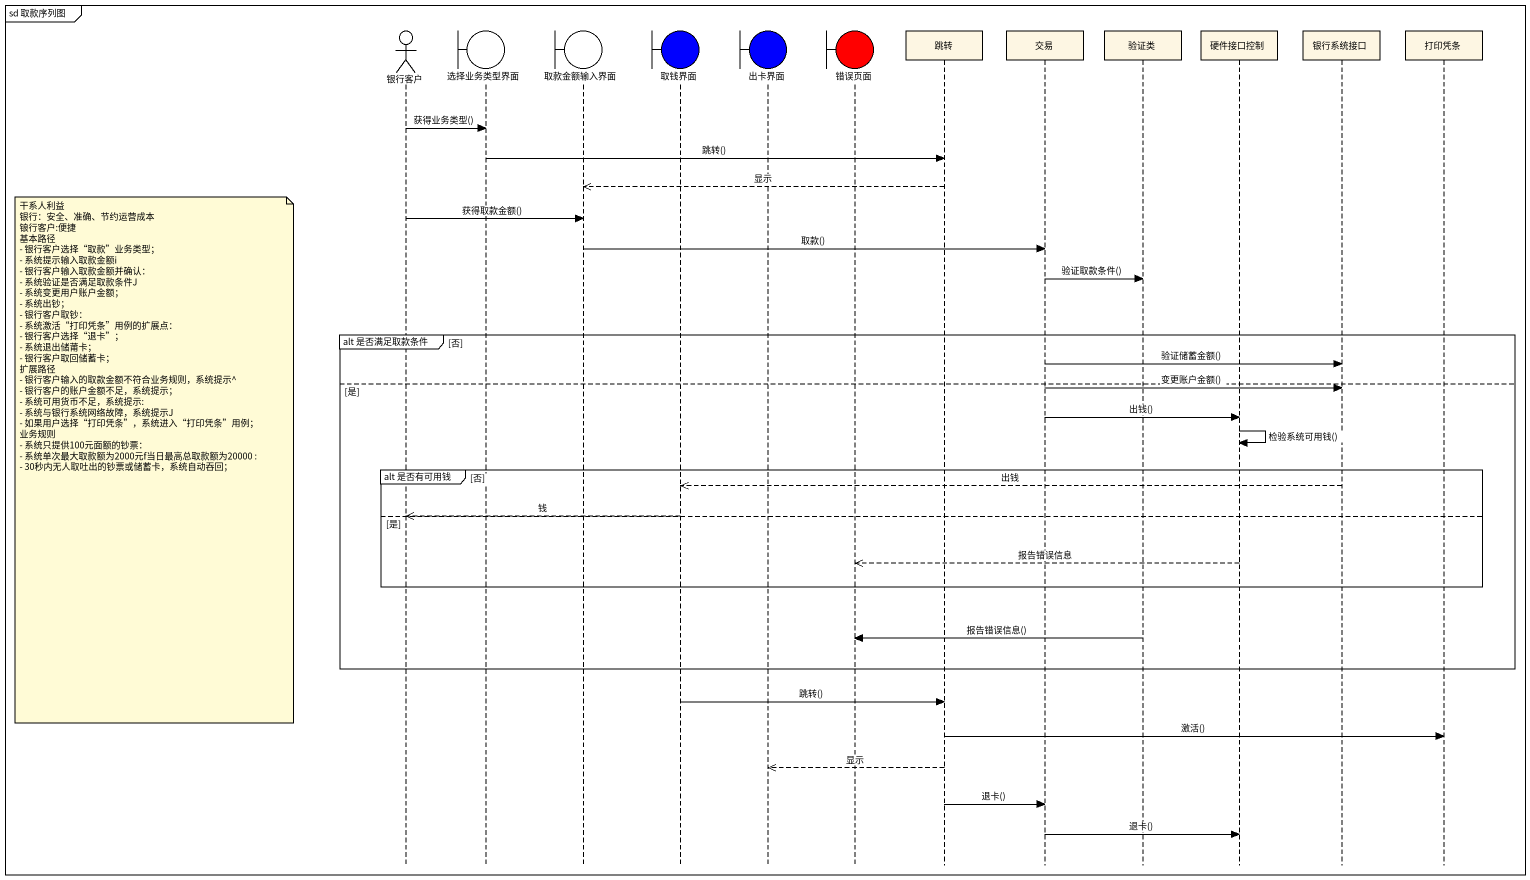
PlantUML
@startuml
mainframe sd 取款序列图
hide footbox
actor 银行客户
boundary 选择业务类型界面
boundary 取款金额输入界面
boundary 取钱界面 #0000FF
boundary 出卡界面 #0000FF
boundary 错误页面 #FF0000
participant 跳转
participant 交易
participant 验证类
participant 硬件接口控制
participant 银行系统接口
participant 打印凭条

银行客户 -> 选择业务类型界面 : 获得业务类型()
选择业务类型界面 -> 跳转 : 跳转()
跳转 -->> 取款金额输入界面 : 显示
银行客户 -> 取款金额输入界面 : 获得取款金额()
取款金额输入界面 -> 交易 : 取款()
交易 -> 验证类 : 验证取款条件()
group alt 是否满足取款条件 [否]
  交易 -> 银行系统接口 : 验证储蓄金额()
else 是
  交易 -> 银行系统接口 : 变更账户金额()
  交易 -> 硬件接口控制 : 出钱()
  硬件接口控制 -> 硬件接口控制 : 检验系统可用钱()
  note left of 银行客户
    干系人利益
    银行：安全、准确、节约运营成本
    锒行客户:便捷
    基本路径
    - 银行客户选择“取款”业务类型；
    - 系统提示输入取款金额i
    - 银行客户输入取款金额并确认：
    - 系统验证是否满足取款条件J
    - 系统变更用户账户金额；
    - 系统出钞；
    - 银行客户取钞：
    - 系统激活“打印凭条”用例的扩展点：
    - 银行客户选择“退卡”；
    - 系统退出储莆卡；
    - 银行客户取回储蓄卡；
    扩展路径
    - 银行客户输入的取款金额不符合业务规则，系统提示^
    - 银行客户的账户金额不足，系统提示；
    - 系统可用货币不足，系统提示:
    - 系统与银行系统网络故障，系统提示J
    - 如果用户选择“打印凭条”，系统进入“打印凭条”用例；
    业务规则
    - 系统只提供100元面额的钞票：
    - 系统单次最大取款额为2000元f当日最高总取款额为20000 :
    - 30秒内无人取吐出的钞票或储蓄卡，系统自动吞回；
  end note
  group alt 是否有可用钱 [否]
    银行系统接口 -->> 取钱界面 : 出钱
  else 是
    取钱界面 -->> 银行客户 : 钱
    硬件接口控制 -->> 错误页面 : 报告错误信息
  end
  验证类 -> 错误页面 : 报告错误信息()
end
取钱界面 -> 跳转 : 跳转()
跳转 -> 打印凭条 : 激活()
跳转 -->> 出卡界面 : 显示
跳转 -> 交易 : 退卡()
交易 -> 硬件接口控制 : 退卡()
@enduml
